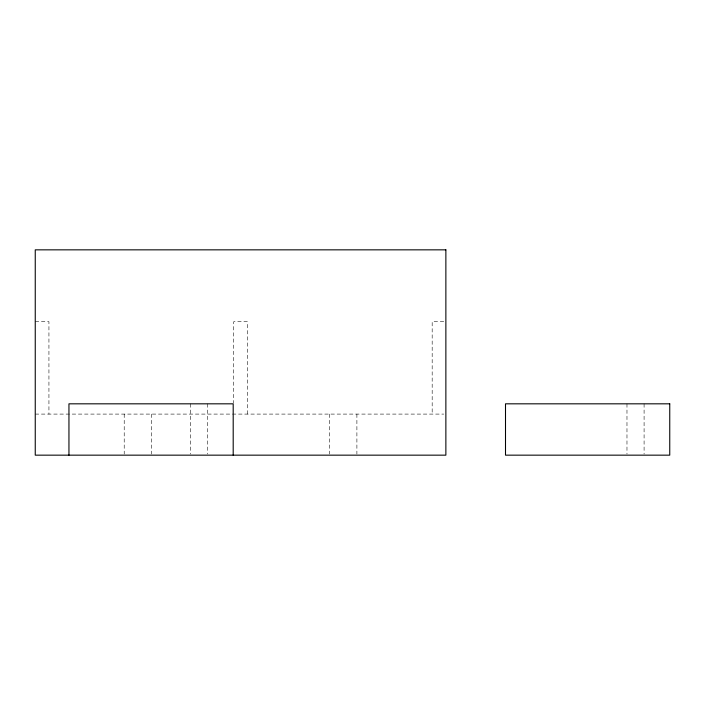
<?xml version="1.0" encoding="UTF-8"?>
<svg xmlns="http://www.w3.org/2000/svg" width="705" height="705" viewBox="0 0 705 705"><rect width="100%" height="100%" fill="white"/><g stroke="black" fill="none" stroke-linecap="round" stroke-linejoin="round"><path stroke-width="0.53" stroke-dasharray="3.52 2.64" d="M35.25 321.7L48.936 321.7L48.936 414.091M443.762 321.7L432.174 321.7L432.174 414.091M35.25 414.091L443.762 414.091M644.088 403.824L644.088 454.064M626.974 403.824L626.974 454.064M356.897 414.091L356.897 454.073M329.526 414.091L329.526 454.073M247.402 414.091L247.402 321.7L233.716 321.7L233.716 403.093M207.526 403.824L207.526 454.064M190.421 403.824L190.421 454.064M151.593 414.091L151.593 454.073M124.212 414.091L124.212 454.073"/><path stroke-width="1.06" d="M233.196 455.157L233.196 403.824L68.949 403.824L68.949 455.157M445.868 249.843L35.25 249.843L35.25 455.157L445.868 455.157L445.868 249.843M669.75 403.824L505.503 403.824L505.503 455.157L669.75 455.157L669.75 403.824"/></g></svg>
